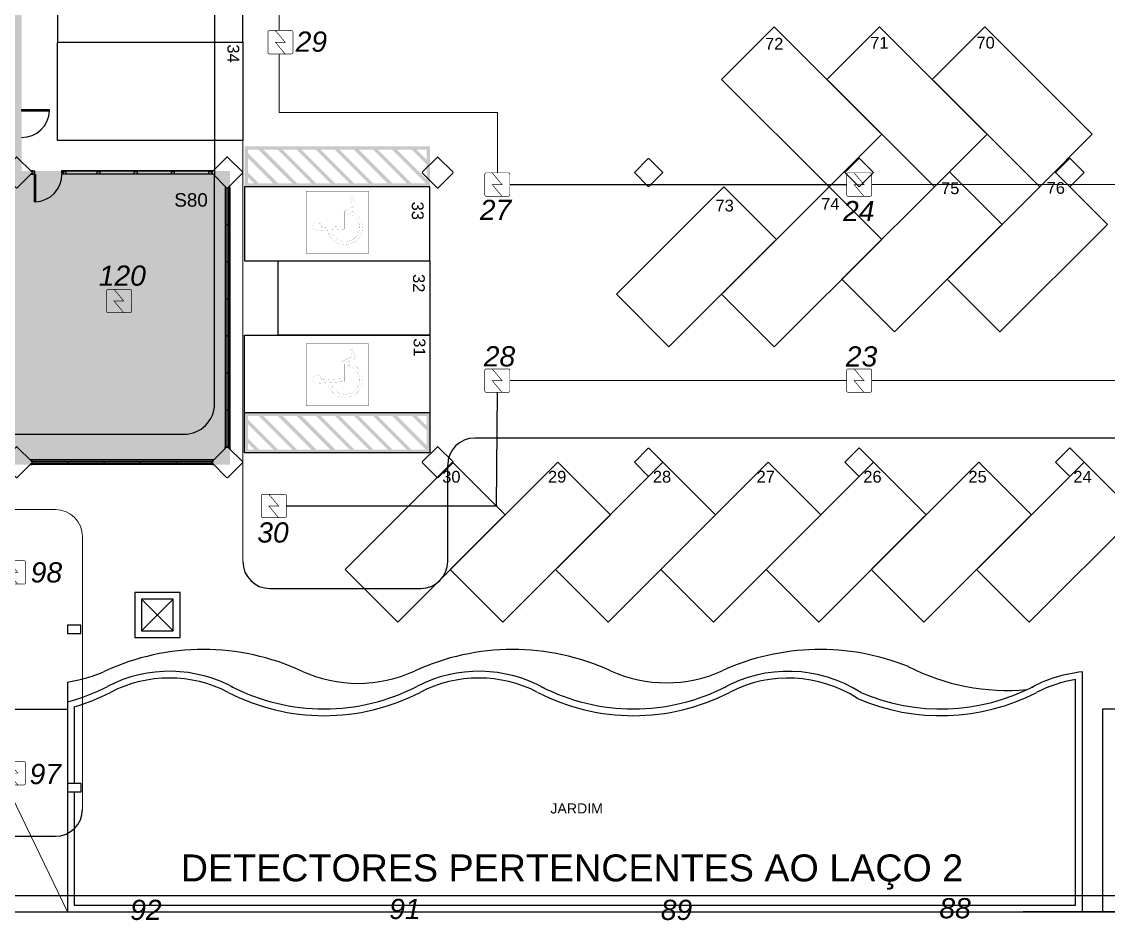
# Model space of a CAD drawing. Header units: metres. Extents: x -331 to 2982, y 362 to 2539.
# Drawn here: x 771.71 to 803.97, y 544.3 to 570.98 of the extents above; entities that cross this region are included whole.
import ezdxf
from ezdxf.enums import TextEntityAlignment as Align

# ---------------------------------------------------------------- set-up
doc = ezdxf.new("R2010")
doc.units = ezdxf.units.M
doc.layers.get('0').update_dxf_attribs({"color": 251})
doc.layers.add('_salas', color=251, linetype='Continuous', plot=False)
for name, color, linetype in [('ALV', 251, 'Continuous'), ('CX', 251, 'Continuous'), ('Det', 251, 'Continuous'), ('DET. FUMAÇA', 1, 'Continuous'), ('Detector_antigo', 84, 'Continuous'), ('Div', 251, 'Continuous'), ('Est', 251, 'Continuous'), ('Pis', 251, 'Continuous'), ('SALAS NOVAS', 7, 'Continuous'), ('Texto_Salas', 251, 'Continuous'), ('vid', 251, 'Continuous')]:
    doc.layers.add(name, color=color, linetype=linetype)
doc.layers.add('Botoeira_antiga', color=74, linetype='Continuous', lineweight=30)
doc.styles.add('DESTAQUE', font='arial.ttf', dxfattribs={"height": 0.4})
doc.styles.get("Standard").update_dxf_attribs({"font": 'arial.ttf', "height": 0.3})

# ---------------------------------------------------------------- blocks, each defined once
blk = doc.blocks.new('XR_BL2_SUBSOLO_REV09$0$SINALIZAÇÃO_DEF2')
at = {"color": 250, "const_width": 0.002}
blk.add_lwpolyline([(0, 0), (0.4, 0), (0.4, 0.4), (0, 0.4)], close=True, dxfattribs=at)
at = {"color": 250, "const_width": 0.0005}
for points in [[(0.1672, 0.3045), (0.1705, 0.2519), (0.2381, 0.2519), (0.2381, 0.2319), (0.1718, 0.2319), (0.1753, 0.1759), (0.2827, 0.1759), (0.3183, 0.1049), (0.3612, 0.1167), (0.3657, 0.1026), (0.3084, 0.084), (0.2707, 0.1559), (0.1565, 0.1559), (0.1457, 0.3279, -3.128429)], [(0.1301, 0.2569), (0.1315, 0.2354, 1.674594), (0.2597, 0.1338), (0.2723, 0.1099, -1.563672)]]:
    blk.add_lwpolyline(points, format="xyb", close=True, dxfattribs=at)
blk = doc.blocks.new('Detector de fumaça')
at = {"layer": 'DET. FUMAÇA', "linetype": 'Continuous', "lineweight": 15, "const_width": 0.0187}
blk.add_lwpolyline([(774.599, 539.816), (775.249, 539.816, -0.414214), (775.296, 539.769), (775.296, 539.167, -0.414214), (775.249, 539.12), (774.599, 539.12, -0.414214), (774.553, 539.167), (774.553, 539.769, -0.414214)], format="xyb", close=True, dxfattribs=at)
blk.add_lwpolyline([(774.773, 539.816), (775.064, 539.468), (774.773, 539.468), (775.064, 539.12)], dxfattribs=at)
blk = doc.blocks.new('XR_BL2_SUBSOLO_REV09$0$PILAR_PASSARELA')
blk.add_lwpolyline([(-20, 12.5), (20, 12.5), (20, -12.5), (-20, -12.5)], close=True)
blk = doc.blocks.new('XR_BL2_AND_MON-REV15$0$P_M')
at = {"layer": 'Est'}
blk.add_lwpolyline([(0.46, -0.431), (0.453, -0.424), (0.46, -0.417), (0.007, 0.035), (0, 0.028), (-0.007, 0.035), (-0.46, -0.417), (-0.453, -0.424), (-0.46, -0.431), (-0.007, -0.884), (0, -0.877), (0.007, -0.884)], close=True, dxfattribs=at)

msp = doc.modelspace()

# ---------------------------------------------------------------- hatches: boundary and pattern name
at = {"lineweight": 0}
h = msp.add_hatch(color=256, dxfattribs=at)
h.paths.add_polyline_path([(778.331, 566.823), (778.331, 566.078), (783.831, 566.078), (783.831, 566.823), (783.652, 566.823), (783.731, 566.743), (783.731, 566.298), (783.207, 566.823), (783.065, 566.823), (783.71, 566.178), (783.286, 566.178), (782.641, 566.823), (782.5, 566.823), (783.145, 566.178), (782.721, 566.178), (782.076, 566.823), (781.934, 566.823), (782.579, 566.178), (782.155, 566.178), (781.51, 566.823), (781.368, 566.823), (782.013, 566.178), (781.589, 566.178), (780.944, 566.823), (780.803, 566.823), (781.448, 566.178), (781.023, 566.178), (780.378, 566.823), (780.237, 566.823), (780.882, 566.178), (780.458, 566.178), (779.813, 566.823), (779.671, 566.823), (780.316, 566.178), (779.892, 566.178), (779.247, 566.823), (779.106, 566.823), (779.751, 566.178), (779.326, 566.178), (778.681, 566.823), (778.54, 566.823), (779.185, 566.178), (778.761, 566.178), (778.431, 566.507), (778.431, 566.823)])
h.paths.add_polyline_path([(778.431, 566.366), (778.619, 566.178), (778.431, 566.178)], flags=17)
h.paths.add_polyline_path([(778.331, 567.278), (778.331, 566.823), (778.431, 566.823), (778.431, 566.931), (778.54, 566.823), (778.681, 566.823), (778.431, 567.073), (778.431, 567.178), (778.751, 567.178), (779.106, 566.823), (779.247, 566.823), (778.892, 567.178), (779.316, 567.178), (779.671, 566.823), (779.813, 566.823), (779.458, 567.178), (779.882, 567.178), (780.237, 566.823), (780.378, 566.823), (780.023, 567.178), (780.448, 567.178), (780.803, 566.823), (780.944, 566.823), (780.589, 567.178), (781.013, 567.178), (781.368, 566.823), (781.51, 566.823), (781.155, 567.178), (781.579, 567.178), (781.934, 566.823), (782.076, 566.823), (781.721, 567.178), (782.145, 567.178), (782.5, 566.823), (782.641, 566.823), (782.286, 567.178), (782.71, 567.178), (783.065, 566.823), (783.207, 566.823), (782.852, 567.178), (783.297, 567.178), (783.652, 566.823), (783.831, 566.823), (783.831, 567.278)])
h.paths.add_polyline_path([(783.438, 567.178), (783.731, 567.178), (783.731, 566.885)], flags=16)
h = msp.add_hatch(color=252)
h.paths.add_polyline_path([(778.331, 566.823), (778.331, 566.078), (783.831, 566.078), (783.831, 566.823), (783.652, 566.823), (783.731, 566.743), (783.731, 566.298), (783.207, 566.823), (783.065, 566.823), (783.71, 566.178), (783.286, 566.178), (782.641, 566.823), (782.5, 566.823), (783.145, 566.178), (782.721, 566.178), (782.076, 566.823), (781.934, 566.823), (782.579, 566.178), (782.155, 566.178), (781.51, 566.823), (781.368, 566.823), (782.013, 566.178), (781.589, 566.178), (780.944, 566.823), (780.803, 566.823), (781.448, 566.178), (781.023, 566.178), (780.378, 566.823), (780.237, 566.823), (780.882, 566.178), (780.458, 566.178), (779.813, 566.823), (779.671, 566.823), (780.316, 566.178), (779.892, 566.178), (779.247, 566.823), (779.106, 566.823), (779.751, 566.178), (779.326, 566.178), (778.681, 566.823), (778.54, 566.823), (779.185, 566.178), (778.761, 566.178), (778.431, 566.507), (778.431, 566.823)])
h.paths.add_polyline_path([(778.431, 566.366), (778.619, 566.178), (778.431, 566.178)], flags=17)
h.paths.add_polyline_path([(778.331, 567.278), (778.331, 566.823), (778.431, 566.823), (778.431, 566.931), (778.54, 566.823), (778.681, 566.823), (778.431, 567.073), (778.431, 567.178), (778.751, 567.178), (779.106, 566.823), (779.247, 566.823), (778.892, 567.178), (779.316, 567.178), (779.671, 566.823), (779.813, 566.823), (779.458, 567.178), (779.882, 567.178), (780.237, 566.823), (780.378, 566.823), (780.023, 567.178), (780.448, 567.178), (780.803, 566.823), (780.944, 566.823), (780.589, 567.178), (781.013, 567.178), (781.368, 566.823), (781.51, 566.823), (781.155, 567.178), (781.579, 567.178), (781.934, 566.823), (782.076, 566.823), (781.721, 567.178), (782.145, 567.178), (782.5, 566.823), (782.641, 566.823), (782.286, 567.178), (782.71, 567.178), (783.065, 566.823), (783.207, 566.823), (782.852, 567.178), (783.297, 567.178), (783.652, 566.823), (783.831, 566.823), (783.831, 567.278)])
h.paths.add_polyline_path([(783.438, 567.178), (783.731, 567.178), (783.731, 566.885)], flags=16)
h = msp.add_hatch(color=256, dxfattribs=at)
h.paths.add_polyline_path([(778.331, 558.923), (778.331, 558.178), (783.831, 558.178), (783.831, 558.923), (783.652, 558.923), (783.731, 558.843), (783.731, 558.398), (783.207, 558.923), (783.065, 558.923), (783.71, 558.278), (783.286, 558.278), (782.641, 558.923), (782.5, 558.923), (783.145, 558.278), (782.721, 558.278), (782.076, 558.923), (781.934, 558.923), (782.579, 558.278), (782.155, 558.278), (781.51, 558.923), (781.368, 558.923), (782.013, 558.278), (781.589, 558.278), (780.944, 558.923), (780.803, 558.923), (781.448, 558.278), (781.023, 558.278), (780.378, 558.923), (780.237, 558.923), (780.882, 558.278), (780.458, 558.278), (779.813, 558.923), (779.671, 558.923), (780.316, 558.278), (779.892, 558.278), (779.247, 558.923), (779.106, 558.923), (779.751, 558.278), (779.326, 558.278), (778.681, 558.923), (778.54, 558.923), (779.185, 558.278), (778.761, 558.278), (778.431, 558.607), (778.431, 558.923)])
h.paths.add_polyline_path([(778.431, 558.466), (778.619, 558.278), (778.431, 558.278)], flags=17)
h.paths.add_polyline_path([(778.331, 559.378), (778.331, 558.923), (778.431, 558.923), (778.431, 559.031), (778.54, 558.923), (778.681, 558.923), (778.431, 559.173), (778.431, 559.278), (778.751, 559.278), (779.106, 558.923), (779.247, 558.923), (778.892, 559.278), (779.316, 559.278), (779.671, 558.923), (779.813, 558.923), (779.458, 559.278), (779.882, 559.278), (780.237, 558.923), (780.378, 558.923), (780.023, 559.278), (780.448, 559.278), (780.803, 558.923), (780.944, 558.923), (780.589, 559.278), (781.013, 559.278), (781.368, 558.923), (781.51, 558.923), (781.155, 559.278), (781.579, 559.278), (781.934, 558.923), (782.076, 558.923), (781.721, 559.278), (782.145, 559.278), (782.5, 558.923), (782.641, 558.923), (782.286, 559.278), (782.71, 559.278), (783.065, 558.923), (783.207, 558.923), (782.852, 559.278), (783.297, 559.278), (783.652, 558.923), (783.831, 558.923), (783.831, 559.378)])
h.paths.add_polyline_path([(783.438, 559.278), (783.731, 559.278), (783.731, 558.985)], flags=16)
h = msp.add_hatch(color=252)
h.paths.add_polyline_path([(778.331, 558.923), (778.331, 558.178), (783.831, 558.178), (783.831, 558.923), (783.652, 558.923), (783.731, 558.843), (783.731, 558.398), (783.207, 558.923), (783.065, 558.923), (783.71, 558.278), (783.286, 558.278), (782.641, 558.923), (782.5, 558.923), (783.145, 558.278), (782.721, 558.278), (782.076, 558.923), (781.934, 558.923), (782.579, 558.278), (782.155, 558.278), (781.51, 558.923), (781.368, 558.923), (782.013, 558.278), (781.589, 558.278), (780.944, 558.923), (780.803, 558.923), (781.448, 558.278), (781.023, 558.278), (780.378, 558.923), (780.237, 558.923), (780.882, 558.278), (780.458, 558.278), (779.813, 558.923), (779.671, 558.923), (780.316, 558.278), (779.892, 558.278), (779.247, 558.923), (779.106, 558.923), (779.751, 558.278), (779.326, 558.278), (778.681, 558.923), (778.54, 558.923), (779.185, 558.278), (778.761, 558.278), (778.431, 558.607), (778.431, 558.923)])
h.paths.add_polyline_path([(778.431, 558.466), (778.619, 558.278), (778.431, 558.278)], flags=17)
h.paths.add_polyline_path([(778.331, 559.378), (778.331, 558.923), (778.431, 558.923), (778.431, 559.031), (778.54, 558.923), (778.681, 558.923), (778.431, 559.173), (778.431, 559.278), (778.751, 559.278), (779.106, 558.923), (779.247, 558.923), (778.892, 559.278), (779.316, 559.278), (779.671, 558.923), (779.813, 558.923), (779.458, 559.278), (779.882, 559.278), (780.237, 558.923), (780.378, 558.923), (780.023, 559.278), (780.448, 559.278), (780.803, 558.923), (780.944, 558.923), (780.589, 559.278), (781.013, 559.278), (781.368, 558.923), (781.51, 558.923), (781.155, 559.278), (781.579, 559.278), (781.934, 558.923), (782.076, 558.923), (781.721, 559.278), (782.145, 559.278), (782.5, 558.923), (782.641, 558.923), (782.286, 559.278), (782.71, 559.278), (783.065, 558.923), (783.207, 558.923), (782.852, 559.278), (783.297, 559.278), (783.652, 558.923), (783.831, 558.923), (783.831, 559.378)])
h.paths.add_polyline_path([(783.438, 559.278), (783.731, 559.278), (783.731, 558.985)], flags=16)
at = {"layer": '_salas', "transparency": 33554559}
h = msp.add_hatch(color=256, dxfattribs=at)
h.dxf.hatch_style = 1
h.paths.add_polyline_path([(790.314, 581.682), (777.974, 581.682), (777.974, 582.922), (765.573, 582.922), (765.419, 583.076), (765.419, 583.277), (765.199, 583.277), (765.199, 582.397), (765.229, 582.397), (765.219, 569.902), (771.714, 570.367), (771.714, 574.182), (790.314, 574.182)])
h.paths.add_polyline_path([(777.894, 566.552), (771.714, 566.552), (771.714, 570.367), (765.219, 569.902), (765.209, 557.427), (765.278, 557.427), (765.278, 557.538), (765.573, 557.833), (777.894, 557.833)])

# ---------------------------------------------------------------- linework, layer by layer
at = {"layer": 'ALV', "color": 251}
for p, q in [((772.048, 566.452), (771.979, 566.452)), ((771.979, 566.452), (772.048, 566.452)), ((772.048, 566.552), (771.98, 566.552)), ((772.048, 566.552), (771.98, 566.552)), ((772.048, 566.452), (772.048, 566.552)), ((772.024, 557.972), (771.961, 557.972)), ((772.024, 557.832), (772.024, 557.972)), ((777.416, 557.972), (777.374, 557.972)), ((777.374, 557.972), (777.374, 557.832)), ((771.959, 557.832), (772.024, 557.832)), ((772.024, 557.927), (772.024, 557.877)), ((777.374, 557.877), (777.374, 557.927)), ((777.374, 557.832), (777.417, 557.832))]:
    msp.add_line(p, q, dxfattribs=at)
at = {"layer": 'Botoeira_antiga'}
msp.add_lwpolyline([(777.442, 573.188, -0.413293), (778.34, 574.088), (804.1, 574.088, 0.414214), (805, 574.988), (805, 582.897, -0.414214), (805.9, 583.797), (810.324, 583.797, 0.414214), (811.224, 584.697), (811.224, 596.302, 0.414214), (810.324, 597.202), (796.034, 597.202, 0.414214), (795.134, 596.302), (795.134, 584.697, -0.414214), (794.234, 583.797), (765.25, 583.797, 0.414214), (764.35, 582.897), (764.35, 559.634, 0.407873), (765.229, 558.735), (776.538, 558.735, 0.412546), (777.438, 559.63), (777.442, 573.188)], format="xyb", dxfattribs=at)
at = {"layer": 'CX', "color": 251}
for p, q in [((772.048, 566.552), (772.098, 566.552)), ((772.048, 566.452), (772.088, 566.452)), ((772.088, 566.492), (772.098, 566.492)), ((772.088, 566.492), (772.088, 566.452)), ((772.088, 566.452), (772.088, 565.633)), ((772.088, 566.452), (772.123, 566.452)), ((772.098, 566.552), (772.098, 566.492)), ((772.123, 566.452), (772.123, 565.633)), ((772.898, 566.552), (772.898, 566.492)), ((772.948, 566.552), (772.898, 566.552)), ((772.908, 566.492), (772.898, 566.492)), ((772.908, 566.492), (772.908, 566.452)), ((772.948, 566.452), (772.908, 566.452)), ((772.948, 566.552), (772.948, 566.452)), ((772.966, 566.537), (772.948, 566.537)), ((777.397, 566.452), (772.948, 566.452)), ((772.949, 566.543), (772.968, 566.543)), ((772.949, 566.537), (772.949, 566.543)), ((772.962, 566.543), (772.968, 566.543)), ((772.968, 566.537), (772.968, 566.543)), ((773.013, 566.543), (773.007, 566.543)), ((773.007, 566.537), (773.007, 566.543)), ((773.026, 566.543), (773.007, 566.543)), ((773.026, 566.537), (773.026, 566.543)), ((773.97, 566.537), (773.952, 566.537)), ((773.953, 566.543), (773.972, 566.543)), ((773.953, 566.537), (773.953, 566.543)), ((773.966, 566.543), (773.972, 566.543)), ((773.972, 566.537), (773.972, 566.543)), ((774.018, 566.543), (774.012, 566.543)), ((774.012, 566.537), (774.012, 566.543)), ((774.03, 566.543), (774.012, 566.543)), ((774.03, 566.537), (774.03, 566.543)), ((775.076, 566.537), (775.057, 566.537)), ((775.059, 566.543), (775.078, 566.543)), ((775.059, 566.537), (775.059, 566.543)), ((775.071, 566.543), (775.078, 566.543)), ((775.078, 566.537), (775.078, 566.543)), ((775.123, 566.543), (775.117, 566.543)), ((775.117, 566.537), (775.117, 566.543)), ((775.136, 566.543), (775.117, 566.543)), ((775.136, 566.537), (775.136, 566.543)), ((776.181, 566.537), (776.163, 566.537)), ((776.165, 566.543), (776.183, 566.543)), ((776.165, 566.537), (776.165, 566.543)), ((776.177, 566.543), (776.183, 566.543)), ((776.183, 566.537), (776.183, 566.543)), ((776.229, 566.543), (776.223, 566.543)), ((776.223, 566.537), (776.223, 566.543)), ((776.241, 566.543), (776.223, 566.543)), ((776.241, 566.537), (776.241, 566.543)), ((777.287, 566.537), (777.269, 566.537)), ((777.27, 566.543), (777.289, 566.543)), ((777.27, 566.537), (777.27, 566.543)), ((777.283, 566.543), (777.289, 566.543)), ((777.289, 566.537), (777.289, 566.543)), ((777.335, 566.543), (777.328, 566.543)), ((777.328, 566.537), (777.328, 566.543)), ((777.347, 566.543), (777.328, 566.543)), ((777.347, 566.537), (777.347, 566.543)), ((777.754, 566.096), (777.754, 566.053)), ((777.754, 566.096), (777.754, 566.053)), ((777.754, 566.053), (777.754, 558.353)), ((777.754, 566.053), (777.894, 566.053)), ((777.754, 566.053), (777.894, 566.053)), ((777.799, 566.053), (777.799, 558.353)), ((777.799, 566.053), (777.849, 566.053)), ((777.799, 566.033), (777.799, 566.053)), ((777.849, 566.033), (777.799, 566.033)), ((777.849, 566.053), (777.849, 558.353)), ((777.849, 566.053), (777.849, 566.033)), ((777.894, 566.053), (777.894, 566.116)), ((777.894, 566.053), (777.894, 566.116)), ((777.894, 566.053), (777.894, 558.353)), ((772.123, 565.633), (772.088, 565.633)), ((777.799, 564.963), (777.849, 564.963)), ((777.799, 564.943), (777.799, 564.963)), ((777.849, 564.943), (777.799, 564.943)), ((777.849, 564.963), (777.849, 564.943)), ((777.799, 563.863), (777.849, 563.863)), ((777.799, 563.843), (777.799, 563.863)), ((777.849, 563.843), (777.799, 563.843)), ((777.849, 563.863), (777.849, 563.843)), ((777.799, 562.763), (777.849, 562.763)), ((777.799, 562.743), (777.799, 562.763)), ((777.849, 562.743), (777.799, 562.743)), ((777.849, 562.763), (777.849, 562.743)), ((777.799, 561.663), (777.849, 561.663)), ((777.799, 561.643), (777.799, 561.663)), ((777.849, 561.643), (777.799, 561.643)), ((777.849, 561.663), (777.849, 561.643)), ((777.799, 560.563), (777.849, 560.563)), ((777.799, 560.543), (777.799, 560.563)), ((777.849, 560.563), (777.849, 560.543)), ((777.849, 560.543), (777.799, 560.543)), ((777.799, 559.463), (777.849, 559.463)), ((777.799, 559.443), (777.799, 559.463)), ((777.849, 559.443), (777.799, 559.443)), ((777.849, 559.463), (777.849, 559.443)), ((777.754, 558.309), (777.754, 558.353)), ((777.754, 558.353), (777.894, 558.353)), ((777.894, 558.353), (777.754, 558.353)), ((777.754, 558.353), (777.754, 558.309)), ((777.799, 558.373), (777.849, 558.373)), ((777.799, 558.353), (777.799, 558.373)), ((777.849, 558.353), (777.799, 558.353)), ((777.849, 558.373), (777.849, 558.353)), ((777.894, 558.353), (777.894, 558.289)), ((777.894, 558.289), (777.894, 558.353)), ((777.374, 557.972), (772.024, 557.972)), ((777.374, 557.927), (772.024, 557.927)), ((772.044, 557.927), (772.024, 557.927)), ((777.374, 557.877), (772.024, 557.877)), ((772.024, 557.877), (772.044, 557.877)), ((777.374, 557.832), (772.024, 557.832)), ((772.044, 557.877), (772.044, 557.927)), ((773.104, 557.927), (773.084, 557.927)), ((773.084, 557.927), (773.084, 557.877)), ((773.084, 557.877), (773.104, 557.877)), ((773.104, 557.877), (773.104, 557.927)), ((774.174, 557.927), (774.154, 557.927)), ((774.154, 557.927), (774.154, 557.877)), ((774.154, 557.877), (774.174, 557.877)), ((774.174, 557.877), (774.174, 557.927)), ((775.244, 557.927), (775.224, 557.927)), ((775.224, 557.927), (775.224, 557.877)), ((775.224, 557.877), (775.244, 557.877)), ((775.244, 557.877), (775.244, 557.927)), ((776.314, 557.927), (776.294, 557.927)), ((776.294, 557.927), (776.294, 557.877)), ((776.294, 557.877), (776.314, 557.877)), ((776.314, 557.877), (776.314, 557.927)), ((777.374, 557.927), (777.354, 557.927)), ((777.354, 557.927), (777.354, 557.877)), ((777.354, 557.877), (777.374, 557.877))]:
    msp.add_line(p, q, dxfattribs=at)
for points in [[(771.712, 568.362), (771.712, 568.332), (772.537, 568.332), (772.537, 568.362)], [(773.028, 566.457), (772.948, 566.457), (772.948, 566.537), (773.028, 566.537)], [(774.032, 566.457), (773.952, 566.457), (773.952, 566.537), (774.032, 566.537)], [(775.137, 566.457), (775.057, 566.457), (775.057, 566.537), (775.137, 566.537)], [(776.243, 566.457), (776.163, 566.457), (776.163, 566.537), (776.243, 566.537)], [(777.349, 566.457), (777.269, 566.457), (777.269, 566.537), (777.349, 566.537)]]:
    msp.add_lwpolyline(points, close=True, dxfattribs=at)
for points in [[(772.948, 566.541), (772.948, 566.552)], [(772.948, 566.452), (772.948, 566.461)]]:
    msp.add_lwpolyline(points, dxfattribs=at)
for centre, radius, start, end in [((771.721, 568.362), 0.817, 269.3901, 357.9455), ((772.088, 566.452), 0.82, 272.4463, 0)]:
    msp.add_arc(centre, radius, start, end, dxfattribs=at)
at = {"layer": 'Det', "color": 251}
for p, q in [((795.371, 553.15), (795.371, 553.15)), ((803.198, 544.556), (803.198, 551.677)), ((773.073, 551.377), (773.073, 544.556)), ((802.998, 544.756), (802.998, 551.449)), ((770.073, 550.569), (773.073, 550.569)), ((773.273, 550.636), (773.273, 548.364)), ((808.038, 550.569), (803.798, 550.569)), ((803.798, 550.569), (803.798, 544.556)), ((773.273, 548.114), (773.273, 544.756)), ((773.273, 544.756), (802.998, 544.756)), ((770.073, 544.556), (773.073, 544.556)), ((773.073, 544.556), (803.198, 544.556)), ((803.74, 544.556), (801.445, 544.556)), ((803.198, 544.556), (803.798, 544.556)), ((805.384, 544.556), (803.74, 544.556)), ((803.798, 544.556), (808.038, 544.556))]:
    msp.add_line(p, q, dxfattribs=at)
for centre, radius, start, end in [((786.487, 553.64), 0.1, 315, 315.044), ((777.107, 545.342), 7, 65.318, 114.682), ((786.293, 545.342), 7, 65.5147, 114.682), ((795.413, 545.343), 7, 68.022, 114.4924), ((772.513, 555.337), 4, 278.0461, 294.682), ((776.098, 547.695), 4, 60.723, 117.3445), ((781.7, 555.337), 4, 245.318, 294.682), ((785.284, 547.695), 4, 60.723, 117.3445), ((790.852, 555.353), 4, 245.5147, 294.4924), ((794.471, 547.695), 4, 57.5355, 119.277), ((800.983, 557.626), 6.5, 243.0008, 275.0464), ((803.591, 547.696), 4, 95.6291, 119.277), ((771.504, 556.578), 6, 285.1584, 297.3445), ((776.098, 547.695), 3.8, 62.6555, 117.3445), ((780.691, 556.578), 6, 242.6555, 297.3445), ((785.284, 547.695), 3.8, 62.6555, 117.3445), ((789.878, 556.578), 6, 242.6555, 297.3445), ((794.471, 547.695), 3.8, 57.3004, 117.3445), ((798.997, 556.578), 6, 246.6421, 297.3445), ((803.591, 547.696), 3.8, 98.968, 117.3445), ((771.504, 556.578), 6.2, 286.5775, 297.3445), ((780.691, 556.578), 6.2, 242.6555, 297.3445), ((789.878, 556.578), 6.2, 242.6555, 297.3445), ((798.997, 556.578), 6.2, 246.4918, 297.3445)]:
    msp.add_arc(centre, radius, start, end, dxfattribs=at)
at = {"layer": 'Div', "color": 230, "linetype": 'Continuous', "lineweight": 0}
for p, q in [((778.278, 572.884), (778.278, 554.953)), ((770.529, 556.495), (772.718, 556.495)), ((773.518, 555.695), (773.518, 547.598))]:
    msp.add_line(p, q, dxfattribs=at)
at = {"layer": 'Div', "color": 150, "linetype": 'Continuous', "lineweight": 0}
for p, q in [((779.352, 568.282), (779.352, 570.024)), ((785.838, 568.282), (779.352, 568.282)), ((785.838, 566.494), (785.838, 568.282)), ((805.124, 566.144), (796.945, 566.143)), ((786.202, 560.326), (796.202, 560.326)), ((796.945, 560.326), (805.124, 560.326))]:
    msp.add_line(p, q, dxfattribs=at)
at = {"layer": 'Div', "color": 150}
for p, q in [((786.202, 566.146), (796.202, 566.146)), ((785.831, 559.978), (785.799, 556.603)), ((779.572, 556.603), (785.831, 556.603))]:
    msp.add_line(p, q, dxfattribs=at)
at = {"layer": 'Div', "color": 230}
for p, q in [((846.222, 558.619), (785.161, 558.619)), ((784.361, 554.953), (784.361, 557.819)), ((779.078, 554.153), (783.561, 554.153)), ((770.529, 546.798), (772.718, 546.798)), ((749.434, 545.035), (819.789, 545.035))]:
    msp.add_line(p, q, dxfattribs=at)
at = {"layer": 'Div', "linetype": 'Continuous', "lineweight": 0}
msp.add_line((770.073, 550.763), (773.073, 544.556), dxfattribs=at)
at = {"layer": 'Div', "color": 150, "linetype": 'Continuous', "lineweight": 0}
msp.add_lwpolyline([(779.355, 570.72), (779.355, 571.828), (785.377, 571.828)], dxfattribs=at)
at = {"layer": 'Div', "color": 230}
for centre, start, end in [((785.161, 557.819), 90, 180), ((779.078, 554.953), 180, 270), ((783.561, 554.953), 270, 0), ((772.718, 547.598), 270, 0)]:
    msp.add_arc(centre, 0.8, start, end, dxfattribs=at)
at = {"layer": 'Div', "color": 230, "linetype": 'Continuous', "lineweight": 0}
msp.add_arc((772.718, 555.695), 0.8, 0, 90, dxfattribs=at)
at = {"layer": 'Est', "color": 251}
for p, q in [((776.414, 554.039), (775.074, 554.039)), ((775.074, 554.039), (775.074, 552.699)), ((775.274, 552.899), (776.214, 553.839)), ((775.274, 553.839), (776.214, 552.899)), ((775.274, 553.839), (775.274, 552.899)), ((776.214, 553.839), (775.274, 553.839)), ((776.214, 552.899), (776.214, 553.839)), ((776.414, 552.699), (776.414, 554.039)), ((775.274, 552.899), (776.214, 552.899)), ((775.074, 552.699), (776.414, 552.699))]:
    msp.add_line(p, q, dxfattribs=at)
for points in [[(790.314, 566.088), (789.899, 566.502), (790.314, 566.916), (790.334, 566.916), (790.748, 566.502), (790.334, 566.088)], [(796.574, 566.926), (796.149, 566.502), (796.574, 566.078), (796.998, 566.502)], [(802.824, 566.926), (803.248, 566.502), (802.824, 566.078), (802.399, 566.502)], [(790.314, 557.488), (789.899, 557.902), (790.314, 558.316), (790.334, 558.316), (790.748, 557.902), (790.334, 557.488)], [(796.149, 557.902), (796.574, 558.326), (796.997, 557.902), (796.574, 557.478)], [(802.824, 558.326), (802.399, 557.902), (802.824, 557.478), (803.248, 557.902)]]:
    msp.add_lwpolyline(points, close=True, dxfattribs=at)
at = {"layer": 'Pis', "color": 251}
for points in [[(778.278, 570.376), (778.278, 573.302), (772.778, 573.302), (772.778, 570.376)], [(792.491, 569.266), (794.054, 570.829), (797.243, 567.64), (795.68, 566.077)], [(795.616, 569.266), (797.179, 570.829), (800.368, 567.64), (798.805, 566.077)], [(798.742, 569.266), (800.305, 570.829), (803.494, 567.64), (801.931, 566.077)], [(778.278, 570.376), (778.278, 567.45), (772.778, 567.45), (772.778, 570.376)], [(796.063, 563.335), (797.626, 561.772), (800.815, 564.961), (799.252, 566.524)], [(799.189, 563.335), (800.751, 561.772), (803.94, 564.961), (802.378, 566.524)], [(783.831, 563.878), (783.831, 566.078), (778.331, 566.078), (778.331, 563.878)], [(789.366, 562.888), (790.928, 561.325), (794.117, 564.514), (792.555, 566.077)], [(792.491, 562.888), (794.054, 561.325), (797.243, 564.514), (795.68, 566.077)], [(783.831, 563.878), (783.831, 561.678), (779.331, 561.678), (779.331, 563.878)], [(778.331, 558.178), (778.331, 561.678), (783.831, 561.678), (783.831, 558.178)], [(783.831, 558.178), (778.331, 558.178), (778.331, 559.378), (783.831, 559.378)], [(786.063, 556.339), (784.5, 557.902), (781.311, 554.713), (782.874, 553.15)], [(789.187, 556.339), (787.624, 557.902), (784.435, 554.713), (785.998, 553.15)], [(792.311, 556.339), (790.748, 557.902), (787.559, 554.713), (789.121, 553.15)], [(795.436, 556.339), (793.873, 557.902), (790.684, 554.713), (792.247, 553.15)], [(798.56, 556.339), (796.997, 557.902), (793.808, 554.713), (795.371, 553.15)], [(801.685, 556.339), (800.122, 557.902), (796.933, 554.713), (798.496, 553.15)], [(804.811, 556.339), (803.248, 557.902), (800.059, 554.713), (801.621, 553.15)]]:
    msp.add_lwpolyline(points, close=True, dxfattribs=at)
at = {"layer": 'vid', "color": 251}
for p, q in [((777.396, 566.552), (772.948, 566.552)), ((777.349, 566.542), (772.948, 566.542))]:
    msp.add_line(p, q, dxfattribs=at)

# ---------------------------------------------------------------- block references
at = {"lineweight": 0, "xscale": 4.608000000000175, "yscale": 4.608000000000175, "zscale": 4.608000000000175, "rotation": 90}
for p in [(782.004, 564.102), (782.004, 559.573)]:
    msp.add_blockref('XR_BL2_SUBSOLO_REV09$0$SINALIZAÇÃO_DEF2', p, dxfattribs=at)
at = {"xscale": 4.608000000000175, "yscale": 4.608000000000175, "zscale": 4.608000000000175, "rotation": 90}
for p in [(782.004, 564.102), (782.004, 559.573)]:
    msp.add_blockref('XR_BL2_SUBSOLO_REV09$0$SINALIZAÇÃO_DEF2', p, dxfattribs=at)
at = {"layer": 'DET. FUMAÇA', "linetype": 'Continuous', "lineweight": 0}
for p in [(4.469, 30.904), (10.907, 26.678), (21.649, 26.678), (-0.319, 23.219), (10.907, 20.858), (21.649, 20.858), (4.276, 17.135), (-3.467, 15.163), (-3.467, 9.203)]:
    msp.add_blockref('Detector de fumaça', p, dxfattribs=at)
at = {"layer": 'Est', "color": 251, "rotation": 90}
for p in [(771.139, 566.503), (777.389, 566.503), (783.639, 566.503), (771.139, 557.903), (777.389, 557.903), (783.639, 557.903)]:
    msp.add_blockref('XR_BL2_AND_MON-REV15$0$P_M', p, dxfattribs=at)
at = {"layer": 'Est', "color": 251, "xscale": -0.01000000000021828, "yscale": 0.01000000000021828, "zscale": 0.01000000000021828, "rotation": 180}
for p in [(773.273, 552.94), (773.277, 548.239)]:
    msp.add_blockref('XR_BL2_SUBSOLO_REV09$0$PILAR_PASSARELA', p, dxfattribs=at)

# ---------------------------------------------------------------- texts
at = {"layer": 'Detector_antigo', "linetype": 'Continuous', "lineweight": 0, "insert": (774.001, 563.742), "char_height": 0.6, "width": 13.3188, "attachment_point": 1}
msp.add_mtext('{\\fArial|b0|i1|c0|p34;120}', dxfattribs=at)
at = {"layer": 'Div', "color": 5, "linetype": 'Continuous', "lineweight": 0, "width": 13.3188, "attachment_point": 1}
for s, insert, char_height in [('{\\fArial|b0|i1|c0|p34;29}', (779.846, 570.689), 0.6), ('{\\fArial|b0|i1|c0|p34;27}', (785.315, 565.693), 0.6), ('{\\fArial|b0|i1|c0|p34;24}', (796.096, 565.659), 0.6), ('{\\fArial|b0|i1|c0|p34;28}', (785.431, 561.346), 0.6), ('{\\fArial|b0|i1|c0|p34;23}', (796.177, 561.344), 0.6), ('{\\fArial|b0|i1|c0|p34;30}', (778.707, 556.117), 0.6), ('{\\fArial|b0|i1|c0|p34;98}', (771.982, 554.932), 0.6), ('{\\fArial|b0|i1|c0|p34;\\H3x;97}', (771.948, 548.946), 0.2), ('{\\fArial|b0|i1|c0|p34;92}', (774.935, 544.913), 0.6), ('{\\fArial|b0|i1|c0|p34;91}', (782.623, 544.94), 0.6), ('{\\fArial|b0|i1|c0|p34;89}', (790.685, 544.913), 0.6), ('{\\fArial|b0|i1|c0|p34;88}', (798.954, 544.962), 0.6)]:
    msp.add_mtext(s, dxfattribs=dict(at, insert=insert, char_height=char_height))
at = {"layer": 'Div', "color": 230, "linetype": 'Continuous', "lineweight": 0, "insert": (776.437, 546.258), "char_height": 0.8, "attachment_point": 1}
msp.add_mtext_dynamic_manual_height_columns('DETECTORES PERTENCENTES AO LAÇO 2', width=27.20388, gutter_width=2.5, heights=[0], dxfattribs=at)
at = {"layer": 'SALAS NOVAS', "color": 251, "style": 'DESTAQUE'}
msp.add_text('S80', height=0.4, dxfattribs=at).set_placement((776.741, 565.489), align=Align.CENTER)
at = {"layer": 'Texto_Salas', "color": 251, "char_height": 0.35, "attachment_point": 5, "rotation": 270}
for s, insert in [('34', (777.994, 570.035)), ('33', (783.467, 565.367)), ('32', (783.501, 563.217)), ('31', (783.52, 561.313))]:
    msp.add_mtext(s, dxfattribs=dict(at, insert=insert))
at = {"layer": 'Texto_Salas', "color": 251, "char_height": 0.35, "attachment_point": 5}
for s, insert in [('72', (794.05, 570.326)), ('71', (797.172, 570.355)), ('70', (800.326, 570.355)), ('75', (799.275, 566.034)), ('76', (802.409, 566.043)), ('74', (795.718, 565.574)), ('73', (792.58, 565.52)), ('30', (784.468, 557.469)), ('29', (787.608, 557.469)), ('28', (790.721, 557.469)), ('27', (793.799, 557.473)), ('26', (796.968, 557.469)), ('25', (800.088, 557.469)), ('24', (803.203, 557.469))]:
    msp.add_mtext(s, dxfattribs=dict(at, insert=insert))
at = {"layer": 'Texto_Salas', "color": 251, "insert": (788.186, 547.47), "char_height": 0.3, "width": 2.2626, "attachment_point": 8, "style": 'DESTAQUE'}
msp.add_mtext('JARDIM', dxfattribs=at)

doc.saveas('drawing.dxf')
